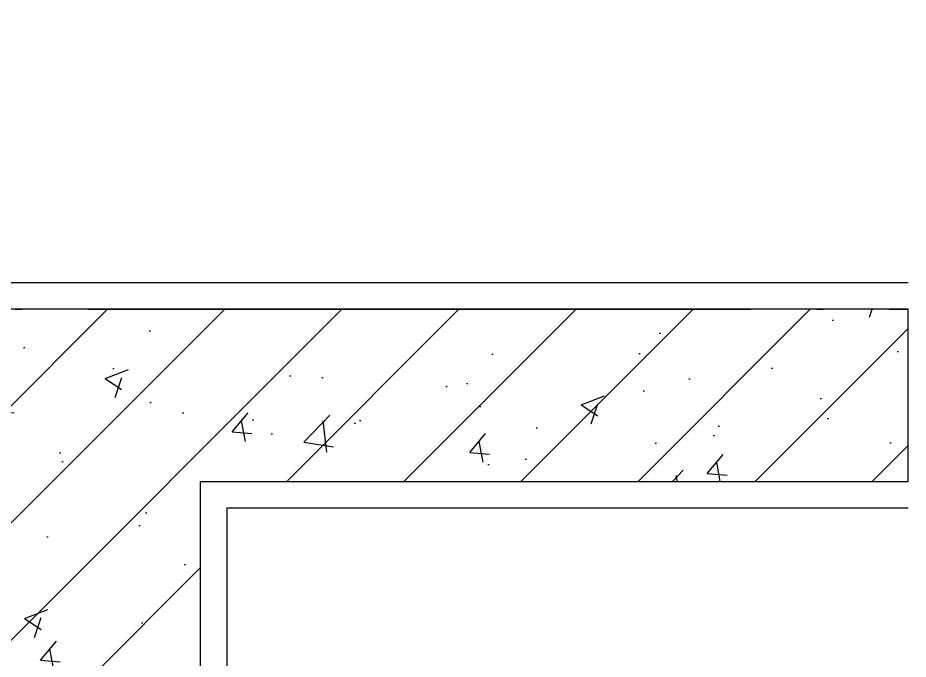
# Model space of a CAD drawing. Extents: x 6843040 to 15500510, y -6507076 to -4940511.
# Drawn here: x 7672191 to 7672863, y -6167248 to -6166764 of the extents above; entities that cross this region are included whole.
import ezdxf

# ---------------------------------------------------------------- set-up
doc = ezdxf.new("R2010")
doc.units = 0
doc.header["$LTSCALE"] = 1000
doc.header["$MEASUREMENT"] = 0
doc.linetypes.add('DOTE', pattern=[2.42, 2, -0.2, 0.02, -0.2])
for name, color, linetype in [('DOTE', 8, 'DOTE'), ('E_LINE_1', 1, 'Continuous'), ('PUB_HATCH', 8, 'Continuous'), ('批荡层', 213, 'Continuous')]:
    doc.layers.add(name, color=color, linetype=linetype)

msp = doc.modelspace()

# ---------------------------------------------------------------- hatches: boundary and pattern name
at = {"layer": 'PUB_HATCH'}
h = msp.add_hatch(dxfattribs=at)
h.set_pattern_fill('钢筋混凝土', color=256, scale=25, style=0)
h.set_pattern_definition([(45, (23901.65, 4000), (-44.19417382, 44.19417382), []), (50, (23901.65, 4000), (179.3150457, -15.6880337), [18.75, -206.25]), (355, (23901.65, 4000), (-34.6878334, 188.0480334), [15, -165]), (100.4514, (23916.59, 3998.7), (144.6273454, 172.3598855), [15.9350475, -175.285528]), (46.1842, (23901.65, 4050), (266.810262, -41.3797536), [28.125, -309.375]), (96.6356, (23923.88, 4046.55), (233.6656764, 243.529468), [23.902572, -262.92825]), (351.1842, (23901.65, 4050), (233.665486, 243.52965), [22.5, -247.5]), (21, (23926.65, 4037.5), (149.226763, -100.6547227), [18.75, -206.25]), (326, (23926.65, 4037.5), (60.828833, 181.2875113), [15, -165]), (71.4514, (23939.08, 4029.11), (210.055657, 80.6326242), [15.9350475, -175.285528]), (37.5, (23901.65, 4000), (3.03996383, 83.22346346), [0, -163, 0, -167.5, 0, -165.625]), (7.5, (23901.65, 4000), (65.7673844, 98.602928), [0, -95.5, 0, -159.25, 0, -63.125]), (327.5, (23845.9, 4000), (133.45560904, -5.63871793), [0, -62.5, 0, -195, 0, -258.75]), (317.5, (23820.9, 4000), (145.7965423, 25.0262456), [0, -81.25, 0, -129.5, 0, -183.75])])
h.paths.add_polyline_path([(7671829.34, -6166783.89), (7671829.34, -6168483.89), (7672329.34, -6168483.89), (7672329.34, -6167113.89), (7672863.33, -6167113.89), (7672863.33, -6166983.89), (7672029.34, -6166983.89), (7672029.34, -6166783.89)])

# ---------------------------------------------------------------- linework, layer by layer
at = {"layer": 'DOTE', "linetype": 'DOTE', "ltscale": 0.25}
msp.add_lwpolyline([(7670429.34, -6166983.89), (7672863.33, -6166983.89)], dxfattribs=at)
at = {"layer": 'E_LINE_1'}
msp.add_lwpolyline([(7671829.34, -6166783.89), (7671829.34, -6168483.89), (7672329.34, -6168483.89), (7672329.34, -6167113.89), (7672863.33, -6167113.89), (7672863.33, -6166983.89), (7672029.34, -6166983.89), (7672029.34, -6166783.89), (7671829.34, -6166783.89)], dxfattribs=at)
at = {"layer": '批荡层'}
msp.add_lwpolyline([(7672863.33, -6166963.89), (7672049.34, -6166963.89), (7672049.34, -6166763.89), (7671809.34, -6166763.89), (7671809.34, -6168503.89), (7672349.34, -6168503.89), (7672349.34, -6167133.89), (7672863.33, -6167133.89)], dxfattribs=at)

doc.saveas('drawing.dxf')
